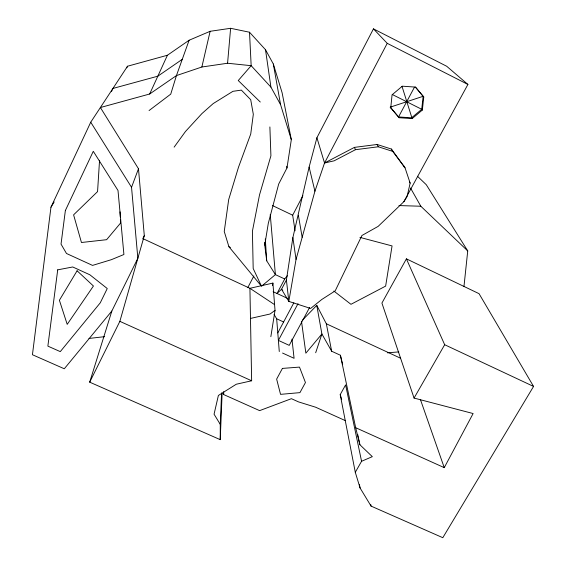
<?xml version="1.0" encoding="UTF-8"?>
<svg xmlns="http://www.w3.org/2000/svg" width="566" height="566" viewBox="0 0 566 566"><rect width="100%" height="100%" fill="white"/><g stroke="black" fill="none" stroke-linecap="round" stroke-linejoin="round"><path stroke-width="0.85" d="M287.351 275.741L284.698 278.974L275.394 274.623L266.72 260.813L264.754 245.085L268.298 223.351L278.691 184.028L286.983 167.96L291.32 139.682L280.559 104.597L270.916 87.107L251.162 65.684L227.574 63.243L201.864 67.007L176.436 75.589L149.665 94.006L100.387 107.526L138.486 168.76L131.538 187.289L137.849 258.259L111.849 311.01L89.697 382.163L220.231 439.655L220.273 424.38L221.582 392.91M345.218 420.566L315.623 407.209L298.523 401.895L291.419 398.683L259.61 410.633L223.627 394.537L223.726 391.927M220.231 439.655L222.113 393.278M99.545 160.327L97.564 191.605L73.601 214.847L81.447 242.496L106.62 239.694L120.544 223.075L120.388 219.622M227.574 63.243L230.617 28.3L249.514 32.234L265.504 49.716L273.328 64.015L282.109 92.753L291.32 139.682M390.752 107.901L392.061 94.833L402.306 86.188L415.465 87.093L423.757 97.005L422.349 110.045L412.14 118.598L399.08 117.714L390.243 107.158L423.135 96.298L423.757 97.005M463.971 286.488L467.735 250.922L426.29 184.728L417.432 176.224M230.617 28.3L210.127 31.3L189.108 40.243L167.423 55.242L127.527 66.229L90.737 122.206L50.954 207.241L32.439 354.733L64.291 368.777L111.849 311.01M286.41 280.021L292.877 237.607L309.114 167.097L316.918 137.729L373.454 28.859L446.687 66.257L467.912 84.447L403.883 201.673L378.145 226.379L361.929 235.491L335.192 290.874L321.778 299.492L310.628 308.449L288.823 301.402L281.528 289.247L286.41 280.021L288.823 301.402L296.046 259.426L314.929 191.209L324.537 162.994L387.229 43.334L373.454 28.859M270.845 336.678L275.026 310.387L272.911 283.085L249.924 288.306L143.389 238.852M272.465 285.604L272.911 283.085M316.918 137.729L324.537 162.994L354.436 147.379L377.119 144.479L391.368 149.042L405.044 167.826L410.138 183.108L407.124 196.473L403.883 201.673M201.864 67.007L210.127 31.3M89.697 382.163L119.858 321.346L144.302 235.654L138.486 168.76M315.679 352.745L321.898 333.997L316.762 305.357L302.697 319.924M189.108 40.243L176.436 75.589L170.741 94.126L149.056 110.561M149.665 94.006L167.423 55.242M111.417 91.65L112.917 88.452L157.829 76.184L182.266 59.331M126.777 67.828L127.527 66.229M142.745 238.817L144.302 235.654M247.759 287.67L253.865 275.967M295.084 230.794L292.672 215.2L302.888 195.652M284.698 278.974L277.029 293.485L281.528 289.247L282.809 290.386M277.786 332.9L293.853 302.796M298.02 303.673L278.387 340.392L289.226 345.366L309.63 307.43M414.461 87.185L398.542 116.943L399.08 117.714M301.473 321.191L305.859 353.17L321.898 333.997L331.662 351.231L340.399 355.25L355.674 427.698L444.253 467.643L473.119 413.541L414.064 398.075L381.916 303.072L406.402 258.853L479.048 293.669L533.561 386.429L442.803 537.7L371.063 506.096L360.075 487.97L355.292 472.306L340.216 394.608L345.614 384.894L361.568 461.29L355.292 472.306M414.064 398.075L444.671 344.722L406.402 258.853M50.954 207.241L54.159 201.956M174.13 147.146L185.478 131.489L201.928 113.575L213.191 103.585L232.93 91.317L241.364 90.114L250.703 99.701L253.32 114.297L250.731 134.015L238.519 167.168L228.692 199.543L224.242 231.473L228.905 246.698L260.94 285.582M275.026 310.387L270.102 313.996L250.483 318.439M405.044 167.826L392.719 151.384L378.343 146.778L355.448 149.7L334.145 160.822L324.537 162.994M361.568 461.29L372.322 456.656L359.884 444.742L355.674 427.698M274.581 304.628L249.924 288.306L251.644 380.777L236.291 384.229L218.384 395.464L214.061 414.206L220.273 424.38M88.968 338.454L104.66 336.664M387.377 352.816L398.832 351.911M398.959 205.571L420.821 206.236L467.735 250.922M359.941 237.387L392.061 245.92L385.637 286.113L350.962 304.31L333.841 291.037M119.858 321.346L251.644 380.777M282.554 353.05L294.087 358.32L291.964 339.098M274.064 314.42L276.661 318.764L283.538 321.941M273.145 291.681L287.422 298.324M316.762 305.357L326.349 323.78L400.622 358.257M444.671 344.722L533.561 386.429M272.458 205.543L292.672 215.2M392.309 94.515L421.734 109.302L422.349 110.045M387.229 43.334L467.912 84.447M228.905 246.698L230.44 247.512M260.275 102.014L238.258 80.535L251.162 65.684L249.514 32.234M390.243 107.158L398.542 116.943L411.56 117.82L421.734 109.302L423.135 96.298L415.416 87.079M412.14 118.598L402.002 86.329M90.737 122.206L131.538 187.289M391.368 149.042L392.719 151.384M409.388 181.813L410.138 183.108M410.492 187.983L420.821 206.236M377.119 144.479L378.343 146.778M354.436 147.379L355.448 149.7M420.397 399.469L444.253 467.643M403.593 165.357L404.124 166.949M340.216 394.608L341.694 399.497M340.399 355.25L342.663 364.44M309.114 167.097L314.929 191.209M357.712 434.469L359.884 444.742M370.702 504.384L371.063 506.096M359.396 484.51L360.075 487.97M326.349 323.78L331.662 351.231M273.328 64.015L280.559 104.597M298.367 215.229L302.166 237.274M286.707 166.227L286.983 167.96M292.877 237.607L296.046 259.426M265.504 49.716L270.916 87.107M270.244 214.514L275.394 274.623L261.499 286.262L253.186 268.503L252.408 231.183L259.518 194.895L270.916 155.799L269.883 126.94M276.661 318.764L279.279 351.55M265.291 238.944L266.72 260.813M264.591 242.467L264.754 245.085M120.027 211.833L120.268 217.026M223.577 392.047L223.627 394.537M57.711 269.84L47.869 346.123L60.286 351.627L100.26 302.838L107.257 288.533L89.853 274.779L72.738 266.975L57.711 269.84M65.366 210.524L61.029 244.116L66.477 253.483L92.541 265.404L111.375 259.674L123.912 254.509L118.004 190.48L93.284 151.299L65.366 210.524M282.413 368.409L276.64 379.114L280.545 394.353L299.938 392.634L305.449 382.545L299.492 367.101L282.413 368.409M77.089 270.781L59.395 300.263L67.205 324.36L93.432 286.014L77.089 270.781"/></g></svg>
